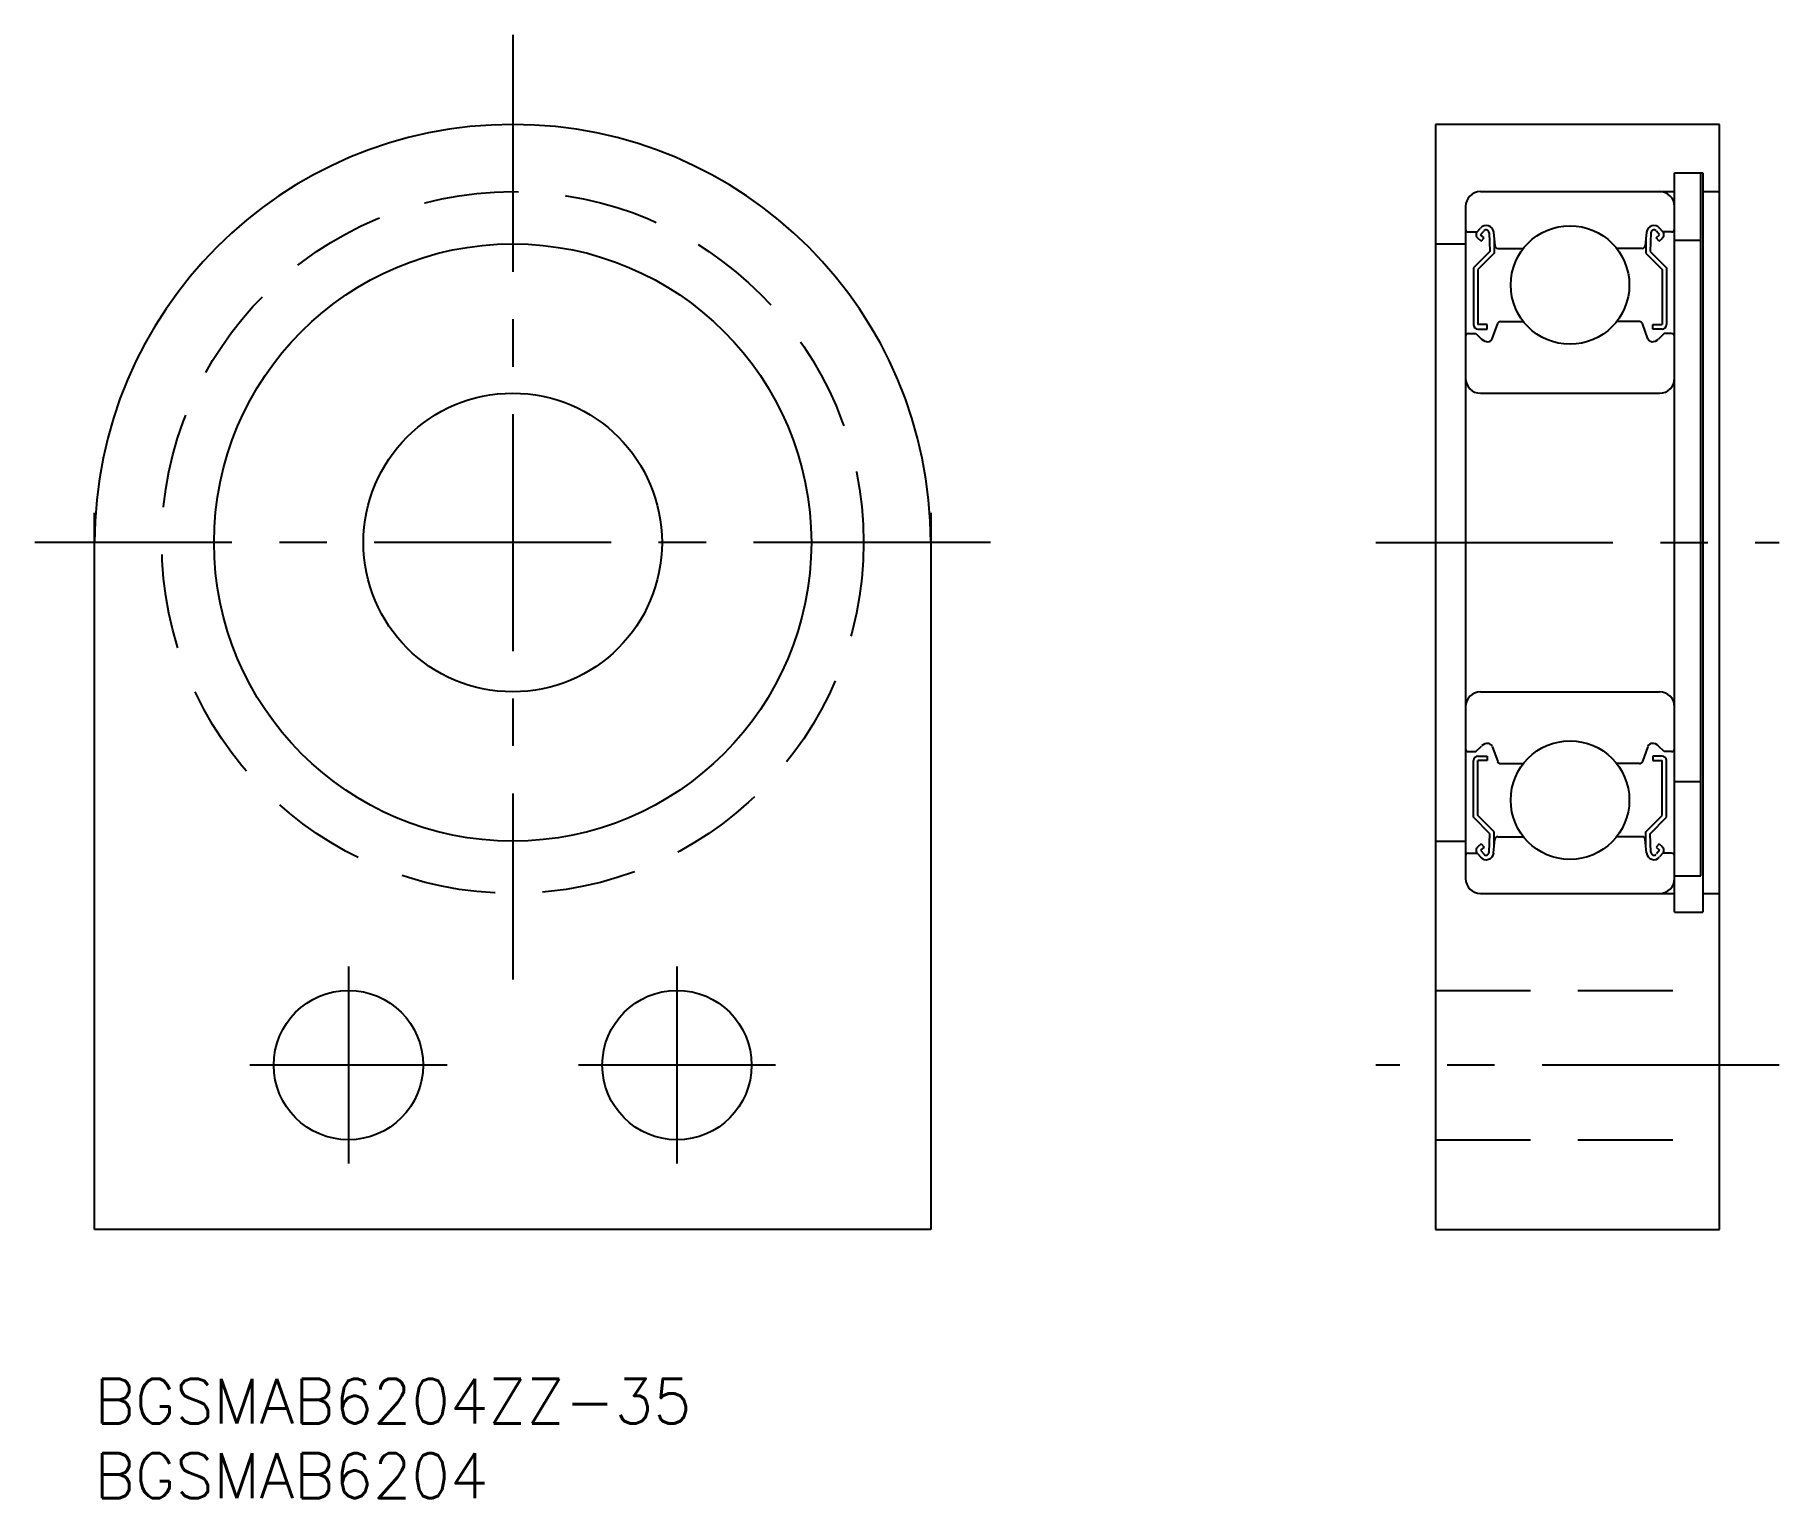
# Model space of a CAD drawing. Extents: x -4 to 113, y -8 to 90.
import ezdxf

# ---------------------------------------------------------------- set-up
doc = ezdxf.new("R2010")
doc.units = 0
doc.header["$LTSCALE"] = 0.5
doc.linetypes.add('CENTER', pattern=[50.8, 31.75, -6.35, 6.35, -6.35])
doc.linetypes.add('DASHED', pattern=[19.05, 12.7, -6.35])
for name, color, linetype in [('MSM_CENTER', 1, 'CENTER'), ('MSM_CONTINUOUS', 7, 'CONTINUOUS'), ('MSM_DASHED', 4, 'DASHED'), ('MSM_PART_NUMBER', 7, 'CONTINUOUS')]:
    doc.layers.add(name, color=color, linetype=linetype)
doc.styles.get("Standard").update_dxf_attribs({"font": 'txt.shx', "height": 3, "bigfont": 'bigfont.shx'})

# ---------------------------------------------------------------- blocks, each defined once
blk = doc.blocks.new('*U8')
at = {"layer": 'MSM_PART_NUMBER'}
blk.add_text('BGSMAB6204ZZ-35', height=3, dxfattribs=at).set_placement((0, -3))
blk = doc.blocks.new('*U9')
at = {"layer": 'MSM_PART_NUMBER'}
blk.add_text('BGSMAB6204', height=3, dxfattribs=at).set_placement((0, -8))

msp = doc.modelspace()

# ---------------------------------------------------------------- linework, layer by layer
at = {"layer": 'MSM_CENTER'}
for p, q in [((28, 90), (28, 26.74)), ((60, 56), (-4, 56)), ((85.81, 56), (112.81, 56)), ((17, 27.6), (17, 14.4)), ((39, 27.6), (39, 14.4)), ((23.6, 21), (10.4, 21)), ((45.6, 21), (32.4, 21)), ((112.81, 21), (85.81, 21))]:
    msp.add_line(p, q, dxfattribs=at)
at = {"layer": 'MSM_CONTINUOUS'}
for p, q in [((89.81, 84), (89.81, 10)), ((108.81, 84), (89.81, 84)), ((108.81, 10), (108.81, 84)), ((105.81, 31.25), (105.81, 80.75)), ((105.81, 80.75), (107.71, 80.75)), ((107.56, 33.68, 1.25), (107.56, 80.75, 1.25)), ((107.71, 80.75), (107.71, 31.25)), ((92.81, 79.5), (105.81, 79.5)), ((107.71, 79.5), (108.81, 79.5)), ((91.81, 78.5), (91.81, 33.5)), ((89.81, 76), (91.81, 76)), ((92.01, 76.8), (92.59, 76.8)), ((92.59, 76.8), (92.81, 77.06)), ((92.86, 76.18), (92.63, 76.38)), ((92.82, 76.61), (93.04, 76.86)), ((93.05, 76.41), (92.82, 76.61)), ((92.86, 76.18), (93.05, 76.41)), ((93.39, 76.74), (93.44, 75.5)), ((93.69, 76.78), (93.77, 75.88)), ((93.74, 76.23), (93.74, 75.38)), ((103.93, 76.78), (103.85, 75.88)), ((103.88, 76.23), (103.88, 75.38)), ((104.23, 76.74), (104.18, 75.5)), ((104.57, 76.41), (104.8, 76.61)), ((104.77, 76.18), (104.57, 76.41)), ((104.8, 76.61), (104.59, 76.86)), ((104.77, 76.18), (105, 76.38)), ((105.03, 76.8), (104.81, 77.06)), ((105.61, 76.8), (105.03, 76.8)), ((105.81, 76.25), (107.56, 76.25)), ((93.44, 75.5), (92.34, 74.4)), ((93.74, 75.38), (92.64, 74.28)), ((93.97, 75.7), (95.69, 75.7)), ((103.65, 75.7), (101.93, 75.7)), ((103.88, 75.38), (104.98, 74.28)), ((104.18, 75.5), (105.28, 74.4)), ((92.34, 74.4), (92.34, 70.6)), ((92.64, 74.28), (92.64, 70.6)), ((104.98, 74.28), (104.98, 70.6)), ((105.28, 74.4), (105.28, 70.6)), ((93.26, 70.6), (92.64, 70.6)), ((92.64, 70.3), (93.26, 70.3)), ((93.26, 70.3), (93.26, 70.6)), ((93.59, 69.65), (93.97, 70.67)), ((94.15, 70.8), (95.69, 70.8)), ((103.47, 70.8), (101.93, 70.8)), ((104.03, 69.65), (103.66, 70.67)), ((104.36, 70.6), (104.98, 70.6)), ((104.36, 70.3), (104.36, 70.6)), ((104.98, 70.3), (104.36, 70.3)), ((92.01, 70), (92.51, 70)), ((92.51, 70), (92.89, 69.63)), ((105.11, 70), (104.74, 69.63)), ((105.61, 70), (105.11, 70)), ((92.81, 66), (104.81, 66)), ((0, 10), (0, 58)), ((56, 58), (56, 10)), ((92.81, 46), (104.81, 46)), ((92.51, 42), (92.89, 42.37)), ((93.59, 42.35), (93.97, 41.33)), ((104.03, 42.35), (103.66, 41.33)), ((105.11, 42), (104.74, 42.37)), ((92.01, 42), (92.51, 42)), ((92.34, 37.6), (92.34, 41.4)), ((92.64, 41.7), (93.26, 41.7)), ((92.64, 37.72), (92.64, 41.4)), ((93.26, 41.4), (92.64, 41.4)), ((93.26, 41.7), (93.26, 41.4)), ((94.15, 41.2), (95.69, 41.2)), ((103.47, 41.2), (101.93, 41.2)), ((104.36, 41.7), (104.36, 41.4)), ((104.98, 41.7), (104.36, 41.7)), ((104.36, 41.4), (104.98, 41.4)), ((104.98, 37.72), (104.98, 41.4)), ((105.61, 42), (105.11, 42)), ((105.28, 37.6), (105.28, 41.4)), ((105.81, 40), (107.56, 40)), ((93.44, 36.5), (92.34, 37.6)), ((93.74, 36.62), (92.64, 37.72)), ((103.88, 36.62), (104.98, 37.72)), ((104.18, 36.5), (105.28, 37.6)), ((93.39, 35.26), (93.44, 36.5)), ((93.74, 35.77), (93.74, 36.62)), ((93.97, 36.3), (95.69, 36.3)), ((103.65, 36.3), (101.93, 36.3)), ((103.88, 35.77), (103.88, 36.62)), ((104.23, 35.26), (104.18, 36.5)), ((89.81, 36), (91.81, 36)), ((92.01, 35.2), (92.59, 35.2)), ((92.59, 35.2), (92.81, 34.94)), ((92.86, 35.82), (92.63, 35.62)), ((93.05, 35.59), (92.82, 35.39)), ((92.82, 35.39), (93.04, 35.14)), ((92.86, 35.82), (93.05, 35.59)), ((93.69, 35.22), (93.77, 36.12)), ((103.93, 35.22), (103.85, 36.12)), ((104.77, 35.82), (104.57, 35.59)), ((104.57, 35.59), (104.8, 35.39)), ((104.8, 35.39), (104.59, 35.14)), ((104.77, 35.82), (105, 35.62)), ((105.03, 35.2), (104.81, 34.94)), ((105.61, 35.2), (105.03, 35.2)), ((105.81, 33.68), (107.56, 33.68)), ((92.81, 32.5), (105.81, 32.5)), ((96.11, 32.5), (96.11, 32.5)), ((107.71, 32.5), (108.81, 32.5)), ((105.81, 31.25), (107.71, 31.25)), ((56, 10), (0, 10)), ((89.81, 10), (108.81, 10))]:
    msp.add_line(p, q, dxfattribs=at)
for centre, radius in [((98.81, 73.25), 3.97), ((28, 56), 20), ((28, 56), 10), ((98.81, 38.75), 3.97), ((17, 21), 5), ((39, 21), 5)]:
    msp.add_circle(centre, radius, dxfattribs=at)
for centre, radius, start, end in [((28, 56), 28, 0, 180), ((92.81, 78.5), 1, 90, 180), ((104.81, 78.5), 1, 0, 90), ((93.2, 76.74), 0.5, 4.987, 139.9098), ((104.43, 76.74), 0.5, 40.0902, 175.013), ((92.01, 77), 0.2, 180, 270), ((92.82, 76.61), 0.3, 139.9098, 229.9963), ((93.19, 76.74), 0.2, 2.3754, 139.9922), ((104.43, 76.74), 0.2, 40.0078, 177.6246), ((104.8, 76.61), 0.3, 310.0037, 40.0902), ((105.61, 77), 0.2, 270, 0), ((93.97, 75.9), 0.2, 184.987, 270), ((103.65, 75.9), 0.2, 270, 355.013), ((92.64, 70.6), 0.3, 180, 270), ((94.15, 70.6), 0.2, 90, 160.0299), ((103.47, 70.6), 0.2, 19.9701, 90), ((104.98, 70.6), 0.3, 270, 0), ((92.01, 69.8), 0.2, 90, 180), ((93.31, 70.05), 0.6, 225, 272.8048), ((93.31, 69.75), 0.3, 265.5374, 340.0299), ((104.31, 69.75), 0.3, 199.9701, 274.4626), ((104.31, 70.05), 0.6, 267.1952, 315), ((105.61, 69.8), 0.2, 0, 90), ((92.81, 67), 1, 180, 270), ((104.81, 67), 1, 270, 0), ((92.81, 45), 1, 90, 180), ((104.81, 45), 1, 0, 90), ((92.01, 42.2), 0.2, 180, 270), ((93.31, 41.95), 0.6, 87.1952, 135), ((93.31, 42.25), 0.3, 19.9701, 94.4626), ((104.31, 42.25), 0.3, 85.5374, 160.0299), ((104.31, 41.95), 0.6, 45, 92.8048), ((105.61, 42.2), 0.2, 270, 0), ((92.64, 41.4), 0.3, 90, 180), ((94.15, 41.4), 0.2, 199.9701, 270), ((103.47, 41.4), 0.2, 270, 340.0299), ((104.98, 41.4), 0.3, 0, 90), ((93.97, 36.1), 0.2, 90, 175.013), ((103.65, 36.1), 0.2, 4.987, 90), ((92.01, 35), 0.2, 90, 180), ((92.82, 35.39), 0.3, 130.0037, 220.0902), ((93.2, 35.26), 0.5, 220.0902, 355.013), ((93.19, 35.26), 0.2, 220.0078, 357.6246), ((104.43, 35.26), 0.5, 184.987, 319.9098), ((104.43, 35.26), 0.2, 182.3754, 319.9922), ((104.8, 35.39), 0.3, 319.9098, 49.9963), ((105.61, 35), 0.2, 0, 90), ((92.81, 33.5), 1, 180, 270), ((104.81, 33.5), 1, 270, 0)]:
    msp.add_arc(centre, radius, start, end, dxfattribs=at)
at = {"layer": 'MSM_DASHED'}
for p, q in [((89.81, 26), (108.81, 26)), ((89.81, 16), (108.81, 16))]:
    msp.add_line(p, q, dxfattribs=at)
msp.add_circle((28, 56), 23.5, dxfattribs=at)

# ---------------------------------------------------------------- block references
at = {"layer": 'MSM_CONTINUOUS'}
for name in ['*U8', '*U9']:
    msp.add_blockref(name, (0, 0), dxfattribs=at)

doc.saveas('drawing.dxf')
